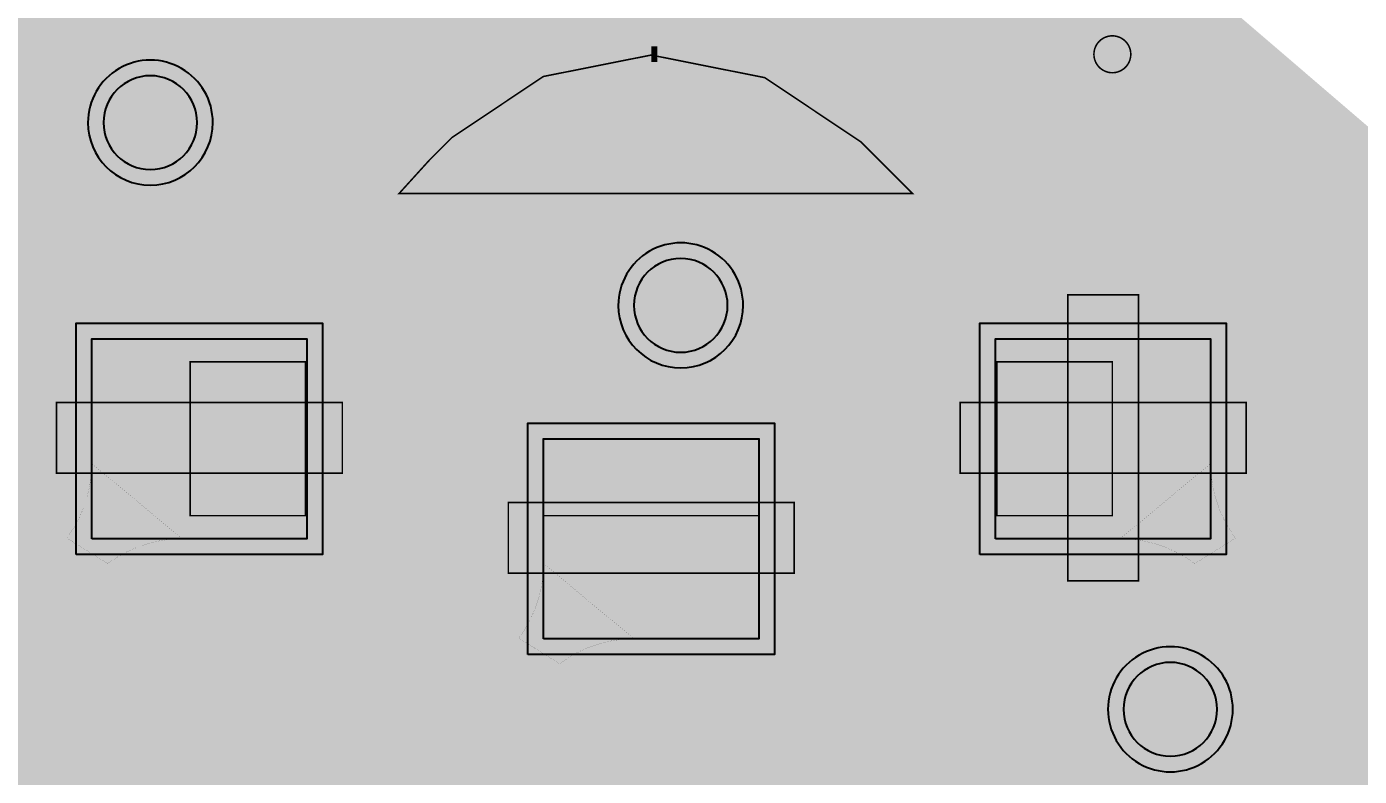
# Model space of a CAD drawing. Header units: millimetres. Extents: x -22.7 to 21.3, y -18 to 18.
# Drawn here: x 7.621 to 11.956, y 12.171 to 14.608 of the extents above; entities that cross this region are included whole.
import ezdxf

# ---------------------------------------------------------------- set-up
doc = ezdxf.new("R2010")
doc.units = ezdxf.units.MM
doc.header["$MEASUREMENT"] = 0
for name, color, linetype, true_color in [('Board-Outline-Layer', 7, 'Continuous', 0xff00ff), ('Bottom-Layer', 7, 'Continuous', 0x0000ff), ('Component-Marking-Layer', 7, 'Continuous', 0x66ffcc), ('Component-Shape-Layer', 7, 'Continuous', 0x00cccc), ('Document-Layer', 7, 'Continuous', 0xffffff), ('GND', 7, 'Continuous', 0x999966), ('Hole-Layer', 7, 'Continuous', 0x222222), ('Multi-Layer', 7, 'Continuous', 0xc0c0c0), ('Pin-Soldering-Layer', 7, 'Continuous', 0xcc9999), ('POWER', 7, 'Continuous', 0x008000), ('Top-Layer', 7, 'Continuous', 0xff0000), ('Top-Paste-Mask-Layer', 7, 'Continuous', 0x808080), ('Top-Silkscreen-Layer', 7, 'Continuous', 0xffcc00), ('Top-Solder-Mask-Layer', 7, 'Continuous', 0x800080)]:
    doc.layers.add(name, color=color, linetype=linetype, true_color=true_color)

msp = doc.modelspace()

# ---------------------------------------------------------------- hatches: boundary and pattern name
at = {"layer": 'Bottom-Layer'}
msp.add_hatch(color=256, dxfattribs=at).paths.add_polyline_path([(-11.40995105306435, 14.741389382778767), (-4.669621953399436, 14.741389382778767), (-4.88588141767786, 14.572917203604474), (-5.028089129012882, 14.33854997491714), (-5.077651765303531, 14.068930657861317), (-5.077651765303531, 13.568930657861317), (-5.002572106111121, 13.239985178070414), (-4.792203575828539, 12.976191384803663), (-4.488212241878964, 12.829796874036102), (-4.150807316160153, 12.829796874036102), (-3.8468159822105776, 12.976191384803663), (-3.636447451927996, 13.239985178070414), (-3.561367792735586, 13.568930657861317), (-3.561367792735586, 14.068930657861317), (-3.610930429026235, 14.33854997491714), (-3.753138140361257, 14.572917203604474), (-3.9693976046396813, 14.741389382778767), (3.9704085266615223, 14.741389382778767), (3.7541490623830986, 14.572917203604474), (3.6119413510480785, 14.33854997491714), (3.562378714757429, 14.06893065786132), (3.562378714757429, 13.56893065786132), (3.6374583739498396, 13.239985178070416), (3.847826904232421, 12.976191384803665), (4.151818238181997, 12.829796874036104), (4.4892231639008084, 12.829796874036104), (4.793214497850384, 12.976191384803665), (5.003583028132965, 13.239985178070416), (5.078662687325376, 13.56893065786132), (5.078662687325376, 14.06893065786132), (5.029100051034726, 14.33854997491714), (4.886892339699706, 14.572917203604474), (4.6706328754212825, 14.741389382778767), (11.41082989482204, 14.741389382778769), (12.824057216774916, 13.530025194086043), (14.10943907066903, 12.183768104655863), (15.254160811501249, 10.716039656601751), (16.246810108615364, 9.141472403639806), (17.07749072120435, 7.475764031495968), (17.737921159118752, 5.7355208594543505), (18.221517245379957, 3.9380922832616467), (18.523457757289382, 2.1013978099130832), (18.640732491722982, 0.24374840870067693), (18.57217227542299, -1.6163360404311868), (18.318460621098527, -3.4603113812698982), (17.8821269131294, -5.26979405774159), (17.267521190808274, -7.026744389211288), (16.480770780520377, -8.713646417508444), (15.529719209217125, -10.313682532689262), (14.423848008187466, -11.810901136599343), (13.174182186705819, -13.190375672711523), (11.793180317939642, -14.438353436786494), (10.294610332907446, -15.542392684785371), (-10.293731491149808, -15.542392684785346), (-11.792301476181985, -14.43835343678648), (-13.173303344948177, -13.190375672711484), (-14.422969166429812, -11.810901136599314), (-15.528840367459473, -10.313682532689224), (-16.479891938762723, -8.713646417508407), (-17.26664234905062, -7.026744389211242), (-17.88124807137174, -5.2697940577415565), (-18.317581779340863, -3.4603113812698574), (-18.57129343366532, -1.616336040431153), (-18.63985364996531, 0.24374840870071246), (-18.5225789155317, 2.101397809913114), (-18.22063840362227, 3.9380922832616725), (-17.737042317361063, 5.735520859454379), (-17.07661187944666, 7.475764031495993), (-16.245931266857667, 9.141472403639831), (-15.253281969743547, 10.716039656601772), (-14.108560228911328, 12.183768104655883), (-12.82317837501721, 13.530025194086061)])
at = {"layer": 'Component-Marking-Layer'}
msp.add_hatch(color=256, dxfattribs=at).paths.add_polyline_path([(11.092616205232412, 14.518422656845315, 1), (11.212555245110492, 14.518422656845315, 1)])
msp.add_hatch(color=256, dxfattribs=at).paths.add_polyline_path([(11.092616205232412, 14.518422656845315, 1), (11.212555245110492, 14.518422656845315, 1)])
at = {"layer": 'Document-Layer'}
for points in [[(8.832468884937771, 14.065920751841505), (8.932468884937771, 14.175928371856747), (9.003792227584455, 14.247251714503431), (9.301404142397557, 14.446104723849567), (9.65245872491745, 14.515933451866905), (10.022018570942022, 14.44242177822994), (10.335313690627382, 14.233078486156975), (10.50247142494285, 14.065920751841505)], [(8.832468884937771, 14.065920751841505), (8.932468884937771, 14.175928371856747), (9.003792227584455, 14.247251714503431), (9.301404142397557, 14.446104723849567), (9.65245872491745, 14.515933451866905), (10.022018570942022, 14.44242177822994), (10.335313690627382, 14.233078486156975), (10.50247142494285, 14.065920751841505)], [(11.007602235204471, 13.736736093472189), (11.237574295148592, 13.736736093472189), (11.237574295148592, 12.806738633477268), (11.007602235204471, 12.806738633477268)], [(11.007602235204471, 13.736736093472189), (11.237574295148592, 13.736736093472189), (11.237574295148592, 12.806738633477268), (11.007602235204471, 12.806738633477268)], [(8.647835915671832, 13.38674879349759), (8.647835915671832, 13.156751333502669), (7.717838455676911, 13.156751333502669), (7.717838455676911, 13.38674879349759)], [(8.647835915671832, 13.38674879349759), (8.647835915671832, 13.156751333502669), (7.717838455676911, 13.156751333502669), (7.717838455676911, 13.38674879349759)], [(11.587637795275592, 13.38674879349759), (11.587637795275592, 13.156751333502669), (10.657640335280671, 13.156751333502669), (10.657640335280671, 13.38674879349759)], [(11.587637795275592, 13.38674879349759), (11.587637795275592, 13.156751333502669), (10.657640335280671, 13.156751333502669), (10.657640335280671, 13.38674879349759)], [(10.117736855473712, 13.06162814325629), (10.117736855473712, 12.831630683261368), (9.187739395478792, 12.831630683261368), (9.187739395478792, 13.06162814325629)], [(10.117736855473712, 13.06162814325629), (10.117736855473712, 12.831630683261368), (9.187739395478792, 12.831630683261368), (9.187739395478792, 13.06162814325629)]]:
    msp.add_hatch(color=256, dxfattribs=at).paths.add_polyline_path(points)
at = {"layer": 'GND'}
msp.add_hatch(color=256, dxfattribs=at).paths.add_polyline_path([(-11.40995105306435, 14.741389382778767), (-4.669621953399436, 14.741389382778767), (-4.88588141767786, 14.572917203604474), (-5.028089129012882, 14.33854997491714), (-5.077651765303531, 14.068930657861317), (-5.077651765303531, 13.568930657861317), (-5.002572106111121, 13.239985178070414), (-4.792203575828539, 12.976191384803663), (-4.488212241878964, 12.829796874036102), (-4.150807316160153, 12.829796874036102), (-3.8468159822105776, 12.976191384803663), (-3.636447451927996, 13.239985178070414), (-3.561367792735586, 13.568930657861317), (-3.561367792735586, 14.068930657861317), (-3.610930429026235, 14.33854997491714), (-3.753138140361257, 14.572917203604474), (-3.9693976046396813, 14.741389382778767), (3.9704085266615223, 14.741389382778767), (3.7541490623830986, 14.572917203604474), (3.6119413510480785, 14.33854997491714), (3.562378714757429, 14.06893065786132), (3.562378714757429, 13.56893065786132), (3.6374583739498396, 13.239985178070416), (3.847826904232421, 12.976191384803665), (4.151818238181997, 12.829796874036104), (4.4892231639008084, 12.829796874036104), (4.793214497850384, 12.976191384803665), (5.003583028132965, 13.239985178070416), (5.078662687325376, 13.56893065786132), (5.078662687325376, 14.06893065786132), (5.029100051034726, 14.33854997491714), (4.886892339699706, 14.572917203604474), (4.6706328754212825, 14.741389382778767), (11.41082989482204, 14.741389382778769), (12.824057216774916, 13.530025194086043), (14.10943907066903, 12.183768104655863), (15.254160811501249, 10.716039656601751), (16.246810108615364, 9.141472403639806), (17.07749072120435, 7.475764031495968), (17.737921159118752, 5.7355208594543505), (18.221517245379957, 3.9380922832616467), (18.523457757289382, 2.1013978099130832), (18.640732491722982, 0.24374840870067693), (18.57217227542299, -1.6163360404311868), (18.318460621098527, -3.4603113812698982), (17.8821269131294, -5.26979405774159), (17.267521190808274, -7.026744389211288), (16.480770780520377, -8.713646417508444), (15.529719209217125, -10.313682532689262), (14.423848008187466, -11.810901136599343), (13.174182186705819, -13.190375672711523), (11.793180317939642, -14.438353436786494), (10.294610332907446, -15.542392684785371), (-10.293731491149808, -15.542392684785346), (-11.792301476181985, -14.43835343678648), (-13.173303344948177, -13.190375672711484), (-14.422969166429812, -11.810901136599314), (-15.528840367459473, -10.313682532689224), (-16.479891938762723, -8.713646417508407), (-17.26664234905062, -7.026744389211242), (-17.88124807137174, -5.2697940577415565), (-18.317581779340863, -3.4603113812698574), (-18.57129343366532, -1.616336040431153), (-18.63985364996531, 0.24374840870071246), (-18.5225789155317, 2.101397809913114), (-18.22063840362227, 3.9380922832616725), (-17.737042317361063, 5.735520859454379), (-17.07661187944666, 7.475764031495993), (-16.245931266857667, 9.141472403639831), (-15.253281969743547, 10.716039656601772), (-14.108560228911328, 12.183768104655883), (-12.82317837501721, 13.530025194086061)])
at = {"layer": 'Pin-Soldering-Layer'}
for points in [[(8.152433324866651, 13.018473456946916), (8.152433324866651, 13.518498856997715), (8.52743967487935, 13.518498856997715), (8.52743967487935, 13.018473456946916)], [(8.152433324866651, 13.018473456946916), (8.152433324866651, 13.518498856997715), (8.52743967487935, 13.518498856997715), (8.52743967487935, 13.018473456946916)], [(10.777477774955551, 13.018473456946916), (10.777477774955551, 13.518498856997715), (11.15248412496825, 13.518498856997715), (11.15248412496825, 13.018473456946916)], [(10.777477774955551, 13.018473456946916), (10.777477774955551, 13.518498856997715), (11.15248412496825, 13.518498856997715), (11.15248412496825, 13.018473456946916)], [(9.30244602489205, 13.268460756921515), (10.00247142494285, 13.268460756921515), (10.00247142494285, 13.018473456946916), (9.30244602489205, 13.018473456946916)], [(9.30244602489205, 13.268460756921515), (10.00247142494285, 13.268460756921515), (10.00247142494285, 13.018473456946916), (9.30244602489205, 13.018473456946916)]]:
    msp.add_hatch(color=256, dxfattribs=at).paths.add_polyline_path(points)
at = {"layer": 'POWER'}
msp.add_hatch(color=256, dxfattribs=at).paths.add_polyline_path([(-11.40995105306435, 14.741389382778767), (-4.669621953399436, 14.741389382778767), (-4.88588141767786, 14.572917203604474), (-5.028089129012882, 14.33854997491714), (-5.077651765303531, 14.068930657861317), (-5.077651765303531, 13.568930657861317), (-5.002572106111121, 13.239985178070414), (-4.792203575828539, 12.976191384803663), (-4.488212241878964, 12.829796874036102), (-4.150807316160153, 12.829796874036102), (-3.8468159822105776, 12.976191384803663), (-3.636447451927996, 13.239985178070414), (-3.561367792735586, 13.568930657861317), (-3.561367792735586, 14.068930657861317), (-3.610930429026235, 14.33854997491714), (-3.753138140361257, 14.572917203604474), (-3.9693976046396813, 14.741389382778767), (3.9704085266615223, 14.741389382778767), (3.7541490623830986, 14.572917203604474), (3.6119413510480785, 14.33854997491714), (3.562378714757429, 14.06893065786132), (3.562378714757429, 13.56893065786132), (3.6374583739498396, 13.239985178070416), (3.847826904232421, 12.976191384803665), (4.151818238181997, 12.829796874036104), (4.4892231639008084, 12.829796874036104), (4.793214497850384, 12.976191384803665), (5.003583028132965, 13.239985178070416), (5.078662687325376, 13.56893065786132), (5.078662687325376, 14.06893065786132), (5.029100051034726, 14.33854997491714), (4.886892339699706, 14.572917203604474), (4.6706328754212825, 14.741389382778767), (11.41082989482204, 14.741389382778769), (12.824057216774916, 13.530025194086043), (14.10943907066903, 12.183768104655863), (15.254160811501249, 10.716039656601751), (16.246810108615364, 9.141472403639806), (17.07749072120435, 7.475764031495968), (17.737921159118752, 5.7355208594543505), (18.221517245379957, 3.9380922832616467), (18.523457757289382, 2.1013978099130832), (18.640732491722982, 0.24374840870067693), (18.57217227542299, -1.6163360404311868), (18.318460621098527, -3.4603113812698982), (17.8821269131294, -5.26979405774159), (17.267521190808274, -7.026744389211288), (16.480770780520377, -8.713646417508444), (15.529719209217125, -10.313682532689262), (14.423848008187466, -11.810901136599343), (13.174182186705819, -13.190375672711523), (11.793180317939642, -14.438353436786494), (10.294610332907446, -15.542392684785371), (-10.293731491149808, -15.542392684785346), (-11.792301476181985, -14.43835343678648), (-13.173303344948177, -13.190375672711484), (-14.422969166429812, -11.810901136599314), (-15.528840367459473, -10.313682532689224), (-16.479891938762723, -8.713646417508407), (-17.26664234905062, -7.026744389211242), (-17.88124807137174, -5.2697940577415565), (-18.317581779340863, -3.4603113812698574), (-18.57129343366532, -1.616336040431153), (-18.63985364996531, 0.24374840870071246), (-18.5225789155317, 2.101397809913114), (-18.22063840362227, 3.9380922832616725), (-17.737042317361063, 5.735520859454379), (-17.07661187944666, 7.475764031495993), (-16.245931266857667, 9.141472403639831), (-15.253281969743547, 10.716039656601772), (-14.108560228911328, 12.183768104655883), (-12.82317837501721, 13.530025194086061)])
at = {"layer": 'Top-Layer'}
for points in [[(-11.40995105306435, 14.741389382778767), (-4.669621953399436, 14.741389382778767), (-4.88588141767786, 14.572917203604474), (-5.028089129012882, 14.33854997491714), (-5.077651765303531, 14.068930657861317), (-5.077651765303531, 13.568930657861317), (-5.002572106111121, 13.239985178070414), (-4.792203575828539, 12.976191384803663), (-4.488212241878964, 12.829796874036102), (-4.150807316160153, 12.829796874036102), (-3.8468159822105776, 12.976191384803663), (-3.636447451927996, 13.239985178070414), (-3.561367792735586, 13.568930657861317), (-3.561367792735586, 14.068930657861317), (-3.610930429026235, 14.33854997491714), (-3.753138140361257, 14.572917203604474), (-3.9693976046396813, 14.741389382778767), (3.9704085266615223, 14.741389382778767), (3.7541490623830986, 14.572917203604474), (3.6119413510480785, 14.33854997491714), (3.562378714757429, 14.06893065786132), (3.562378714757429, 13.56893065786132), (3.6374583739498396, 13.239985178070416), (3.847826904232421, 12.976191384803665), (4.151818238181997, 12.829796874036104), (4.4892231639008084, 12.829796874036104), (4.793214497850384, 12.976191384803665), (5.003583028132965, 13.239985178070416), (5.078662687325376, 13.56893065786132), (5.078662687325376, 14.06893065786132), (5.029100051034726, 14.33854997491714), (4.886892339699706, 14.572917203604474), (4.6706328754212825, 14.741389382778767), (11.41082989482204, 14.741389382778769), (12.824057216774916, 13.530025194086043), (14.10943907066903, 12.183768104655863), (15.254160811501249, 10.716039656601751), (16.246810108615364, 9.141472403639806), (17.07749072120435, 7.475764031495968), (17.737921159118752, 5.7355208594543505), (18.221517245379957, 3.9380922832616467), (18.523457757289382, 2.1013978099130832), (18.640732491722982, 0.24374840870067693), (18.57217227542299, -1.6163360404311868), (18.318460621098527, -3.4603113812698982), (17.8821269131294, -5.26979405774159), (17.267521190808274, -7.026744389211288), (16.480770780520377, -8.713646417508444), (15.529719209217125, -10.313682532689262), (14.423848008187466, -11.810901136599343), (13.174182186705819, -13.190375672711523), (11.793180317939642, -14.438353436786494), (10.294610332907446, -15.542392684785371), (-10.293731491149808, -15.542392684785346), (-11.792301476181985, -14.43835343678648), (-13.173303344948177, -13.190375672711484), (-14.422969166429812, -11.810901136599314), (-15.528840367459473, -10.313682532689224), (-16.479891938762723, -8.713646417508407), (-17.26664234905062, -7.026744389211242), (-17.88124807137174, -5.2697940577415565), (-18.317581779340863, -3.4603113812698574), (-18.57129343366532, -1.616336040431153), (-18.63985364996531, 0.24374840870071246), (-18.5225789155317, 2.101397809913114), (-18.22063840362227, 3.9380922832616725), (-17.737042317361063, 5.735520859454379), (-17.07661187944666, 7.475764031495993), (-16.245931266857667, 9.141472403639831), (-15.253281969743547, 10.716039656601772), (-14.108560228911328, 12.183768104655883), (-12.82317837501721, 13.530025194086061)], [(-4.627773733095372, -3.716268732537465), (-6.531589603314007, -3.716268732537465), (-6.542098502986932, -3.715721724864249), (-6.546224396847173, -3.7150871152585356), (-6.6003784398148655, -3.7030171986298708), (-6.86628207697585, -3.706792459768005), (-7.100609638482716, -3.8325286549162083), (-7.2507708123850465, -4.052006714649693), (-7.283064812793286, -4.315969011938025), (-9.903470868260607, -4.315969011938025), (-12.369613388496278, -1.8498264917023546), (-12.485959816132532, -1.5597593828550735), (-12.739386985683028, -1.3768657290768127), (-13.051337924697018, -1.3578386297963307), (-13.325114550780361, -1.5085760766008978), (-13.475851997584927, -1.7823527026842418), (-13.456824898304443, -2.0943036416982306), (-13.273931244526182, -2.3477308112487254), (-12.983864135678898, -2.46407723888498), (-10.390506120352807, -5.057435254211075), (-10.249595801205057, -5.151588519327992), (-10.083380746761494, -5.1846507493015), (-1.2187630175260349, -5.1846507493015), (-0.9952409209857922, -5.295891309522311), (-0.7455898822669412, -5.2992001985480055), (-0.5191980447282535, -5.193922823125542), (-0.360852213924376, -5.000886070803567), (-0.30187774156278896, -4.758278153600401), (-0.3539414715326625, -4.514093883219179), (-0.10669611273279078, -4.76133924201905), (0.03421420641495965, -4.855492507135969), (0.20042926085852175, -4.888554737109475), (1.78089652476927, -4.888554737109475), (1.832309531455509, -5.135198702068312), (1.9864211890726224, -5.334512875406894), (2.212186256409851, -5.446346131092993), (2.4641251696183577, -5.448170060491975), (2.6914857373852237, -5.3396172395619566), (2.8484669880170923, -5.142555245110492), (8.834470408940819, -5.142555245110492), (9.000685463384382, -5.109493015136984), (9.141595782532132, -5.0153397500200665), (9.54815674426412, -4.6087787882880775), (9.8382238531114, -4.492432360651822), (10.021117506889661, -4.239005191101327), (10.040144606170145, -3.9270542520873395), (9.889407159365579, -3.6532776260039963), (9.615630533282236, -3.5025401791994284), (9.303679594268246, -3.5215672784799104), (9.05025242471775, -3.704460932258172), (8.933905997081496, -3.9945280411054522), (8.654560530439932, -4.273873507747016), (6.182874064429259, -4.273873507747016), (8.276520852382271, -2.180226719794005), (8.37067411749919, -2.039316400646255), (8.403736347472696, -1.8731013462026933), (8.403736347472696, -1.298441667177122), (8.508594571724625, -1.098209255907209), (8.526020965931913, -0.8728548982809041), (9.46036764139472, -1.807201573743713), (9.601277960542468, -1.9013548388606303), (9.767493014986032, -1.9344170688341382), (12.526247420450437, -1.9344170688341382), (12.745176096488729, -2.1455966650465745), (13.042116347136218, -2.2115744991557227), (13.329875117070683, -2.1129769465789456), (13.523955386128513, -1.878756033313783), (13.567367737751969, -1.5776880098126993), (13.44736463916798, -1.2981780039478492), (13.52323800382687, -1.003333140054317), (13.434031227466932, -0.7122448162065123), (13.205985180348513, -0.510538937207607), (12.906181389010316, -0.4575488633418523), (12.622809481113856, -0.5688620388610968), (12.439225517420004, -0.8117348234696466), (10.052612443906021, -0.8117348234696466), (9.024663449326901, 0.2162141711094714), (9.024663449326901, 1.7165460429445978), (9.09436922042131, 1.6944644845421504), (9.16710693421387, 1.687000254000508), (10.39710439420879, 1.6870002540005076), (10.576174752349507, 1.7349820118526642), (10.707263352638066, 1.8660706121412232), (10.755245110490222, 2.04514097028194), (10.755245110490222, 3.4051358902717803), (10.707263352638066, 3.584206248412497), (10.576174752349507, 3.715294848701056), (10.39710439420879, 3.7632766065532133), (9.16710693421387, 3.7632766065532133), (8.949810392192235, 3.689823412801339), (8.821647111356045, 3.49959372980677), (7.798207415755399, 4.523033425407416), (7.6826221525416285, 4.605734136530511), (7.546528291605987, 4.646695358534897), (7.592237020192864, 4.918166874838552), (7.503378660112889, 5.17872447667955), (7.3013246606493585, 5.3657010884095335), (7.034671313677724, 5.4341267019037485), (6.7675517910896925, 5.367544176526765), (6.564211385330781, 5.181967369196121), (6.47355578366563, 4.922029619109751), (6.517388692481455, 4.650248920497841), (3.0488049762910823, 4.650248920497841), (0.726564168354369, 6.972489728434557), (0.8015540962104403, 7.2016814041881645), (0.7734634702703614, 7.441187625921339), (0.6474764063591557, 7.646807598787887), (0.4468437758943412, 7.780594224081206), (0.20859226517430862, 7.817857223882996), (-0.023308887461640282, 7.751719723773569), (-0.2405738791280424, 7.851418136349154), (-0.4796215392430784, 7.851675560939036), (-0.4796215392430784, 9.090608282535436), (2.1107531601874516, 11.680982981965965), (3.258182882035397, 11.680982981965965), (3.099212018296835, 11.400471344912075), (3.0422919219994986, 11.083109380149535), (3.0938682487518365, 10.764835289845008), (2.7578283359780533, 10.783523585732098), (2.4564879026952897, 10.633636899701843), (2.2686499481532523, 10.354371831686457), (2.2434356408243863, 10.018758491537259), (2.3874387292470907, 9.714562525250887), (2.6630012226057698, 9.521333677419817), (2.9980612647438205, 9.489602879405535), (3.304997901640661, 9.627667995603048), (3.50354468082062, 9.899423863722653), (3.5417799881799974, 10.23380409138468), (3.5620616954529556, 10.22306034263561), (3.582594924407741, 10.212805475704267), (3.567449726499894, 10.12643582356803), (3.562378714757429, 10.0388950977902), (3.562378714757429, 9.238895097790198), (3.6374583739498396, 8.909949617999295), (3.847826904232421, 8.646155824732542), (4.151818238181997, 8.499761313964983), (4.4892231639008084, 8.499761313964983), (4.793214497850384, 8.646155824732542), (5.003583028132965, 8.909949617999295), (5.078662687325376, 9.238895097790198), (5.078662687325376, 10.0388950977902), (5.014194612228364, 10.344829365738708), (4.8317543825526785, 10.59873381943692), (4.951803937902367, 10.96164447286092), (4.920425977618046, 11.342605706737396), (4.742614679559729, 11.680982981965965), (5.84235966471933, 11.680982981965965), (5.84235966471933, 9.575003810007619), (5.890341422571488, 9.395933451866902), (6.021430022860047, 9.264844851578344), (6.200500381000763, 9.216863093726186), (7.4005003810007635, 9.216863093726186), (7.57957073914148, 9.264844851578342), (7.7106593394300385, 9.395933451866902), (7.758641097282196, 9.575003810007619), (7.758641097282196, 11.680982981965965), (8.530896366794874, 11.680982981965965), (8.111951978411819, 11.191355878354956), (7.850258733948448, 10.602487686863522), (7.7676071512225375, 9.96341193468616), (7.870879413187445, 9.3273428023925), (8.151476306405154, 8.747244117111514), (8.586033255248926, 8.27141919199751), (9.138365829524416, 7.939488734608665), (9.762482728134938, 7.779091733336999), (10.4064153554546, 7.803584030521105), (11.016545111516006, 8.010926216090294), (11.542068073780495, 8.3838534439524), (11.939225308018207, 8.891313030954963), (12.174946561281422, 9.491050133282455), (12.22960393610648, 10.133126197721392), (12.098646254634591, 10.764077215480825), (11.792978023389558, 11.331365531556251), (11.338051443298196, 11.787754519016), (10.771747070924297, 12.095241850427168), (10.141219602759165, 12.228223853109585), (9.498971425930973, 12.175627460561907), (9.580583962286498, 12.25723999691743), (9.588587694605309, 12.259467686459327), (9.59686167189491, 12.260218440438628), (10.002458724917451, 12.260218440436883), (10.181529083058166, 12.30820019828904), (10.312617683346728, 12.439288798577598), (10.360599441198884, 12.618359156718315), (10.360599441198884, 13.268371856743716), (10.312617683346726, 13.44744221488443), (10.181529083058166, 13.578530815172991), (10.002458724917451, 13.626512573025147), (9.302458724917452, 13.626512573025147), (9.123388366776735, 13.578530815172991), (8.992299766488173, 13.44744221488443), (8.944318008636017, 13.268371856743716), (8.944318008637763, 12.862774803721173), (8.943567254658465, 12.854500826431568), (8.941339565116566, 12.846497094112754), (8.798966146017671, 12.704123675013859), (8.866980013634713, 12.815313720451254), (8.890698501397004, 12.943479806959616), (8.890698501397003, 13.593492506985017), (8.842716743544846, 13.772562865125732), (8.711628143256286, 13.903651465414292), (8.532557785115571, 13.951633223266448), (7.832557785115571, 13.951633223266448), (7.653487426974855, 13.903651465414292), (7.522398826686296, 13.772562865125732), (7.4744170688341365, 13.593492506985017), (7.474417068835883, 13.187895453962474), (7.473666314856584, 13.179621476672871), (7.471438625314685, 13.171617744354057), (7.128886159091188, 12.829065278130557), (4.978849377698756, 12.829065278130557), (4.9045786562498686, 12.82266815591869), (4.8324957044359875, 12.803665227330455), (1.8256337312674629, 12.803665227330455), (1.6594186768239005, 12.770602997356947), (1.5185083576761502, 12.67644973224003), (-1.4750882895171444, 9.682853085046736), (-1.569241554634062, 9.541942765898984), (-1.6023037846075696, 9.375727711455422), (-1.6023037846075692, 4.47307472483058), (-2.2878899151203953, 3.7874885943177534), (-2.382043180237313, 3.646578275170003), (-2.4151054102108205, 3.480363220726441), (-2.41510541021082, 3.0220840344618627), (-2.537674732133509, 2.7347304597985787), (-2.4877400940527474, 2.4263445854980543), (-2.2807533110020812, 2.192353587400495), (-1.9807645415290636, 2.1051638303276605), (-1.82378395219623, 2.1277129868611144), (-1.6793666161039678, 2.1932492586780894), (-1.45677508286682, 2.005720823952094), (-1.1701953407004344, 1.9548685292202528), (-0.8966727460676183, 2.054363728727457), (5.3770689868601, 2.054363728727457), (5.619284435698546, 1.9584753934668986), (5.878702266280541, 1.9822511304940202), (5.851563581592551, 1.9057260590693783), (5.8423596647193285, 1.8250546101092193), (5.8423596647193285, 1.2331953263906512), (5.250347980695961, 1.2331953263906512), (5.145771345525644, 1.2175870903720871), (5.0503098806197615, 1.1721228365766105), (4.954848415713878, 1.2175870903720871), (4.850271780543561, 1.2331953263906512), (4.1502717805435605, 1.2331953263906512), (4.045768355613252, 1.2176094332199332), (3.950360680721361, 1.1722083158348178), (3.8549530058294703, 1.2176094332199332), (3.7504495808991614, 1.2331953263906512), (3.0504495808991603, 1.2331953263906512), (2.9458729457288446, 1.2175870903720871), (2.8504114808229617, 1.172122836576611), (2.754950015917078, 1.2175870903720876), (2.6503733807467613, 1.233195326390652), (1.9503733807467611, 1.233195326390652), (1.8457967455764441, 1.217587090372088), (1.7503352806705612, 1.1721228365766114), (1.6548738157646774, 1.217587090372088), (1.5502971805943608, 1.233195326390652), (0.8502971805943612, 1.233195326390652), (0.7457937556640523, 1.217609433219934), (0.6503860807721612, 1.1722083158348187), (0.5549784058802706, 1.217609433219934), (0.45047498094996163, 1.233195326390652), (-0.24952501905003865, 1.233195326390652), (-0.3541016542203553, 1.2175870903720876), (-0.44956311912623864, 1.1721228365766114), (-0.5450245840321224, 1.217587090372088), (-0.649601219202439, 1.233195326390652), (-1.3496012192024391, 1.233195326390652), (-1.4541778543727557, 1.2175870903720876), (-1.5496393192786395, 1.1721228365766114), (-1.6451007841845229, 1.2175870903720876), (-1.7496774193548394, 1.233195326390652), (-2.44967741935484, 1.233195326390652), (-2.554254054525156, 1.217587090372088), (-2.64971551943104, 1.1721228365766114), (-2.7451769843369234, 1.217587090372088), (-2.84975361950724, 1.233195326390652), (-3.54975361950724, 1.233195326390652), (-3.7070853064395495, 1.1967866615831304), (-3.8324282448564904, 1.0949632930715767), (-3.8324282448564904, 5.787893145715225), (-3.306348147660763, 6.3139732429109525), (-3.147914340524092, 6.588388646508236), (-3.147914340524092, 6.905256260781579), (-3.306348147660763, 7.179671664378862), (-3.5807635512580465, 7.338105471515533), (-3.897631165531389, 7.338105471515533), (-4.172046569128672, 7.179671664378862), (-4.877418679872894, 6.474299553634641), (-5.010114217259894, 6.275706647701262), (-5.056710693421388, 6.041450342900686), (-5.056710693421388, -2.3156413512827037), (-5.017725544831717, -2.5306041186692214), (-4.90573575649687, -2.718186421890355), (-4.923212340212572, -3.0752516943547095), (-4.8273019729692965, -3.419638455473189)], [(11.194234427350294, 12.582360647158728), (12.014189553122034, 11.762405521386986), (12.1265924333019, 11.470804015506323), (12.377502488241829, 11.284497842676107), (12.689150619773772, 11.261232249684536), (12.964942077476909, 11.408218363187064), (13.119395819337365, 11.679898114603883), (13.104639199454025, 11.992064877527516), (12.925246004320265, 12.247963152715727), (12.63681881632911, 12.368277752545161), (11.833478824520215, 13.171617744354055), (11.831251134978316, 13.179621476672871), (11.830500380999016, 13.187895453962476), (11.830500381000762, 13.593492506985017), (11.782518623148606, 13.772562865125732), (11.651430022860046, 13.903651465414292), (11.47235966471933, 13.951633223266448), (10.77235966471933, 13.951633223266448), (10.593289306578615, 13.903651465414292), (10.462200706290055, 13.772562865125732), (10.414218948437897, 13.593492506985017), (10.414218948437899, 12.943479806959616), (10.462200706290055, 12.7644094488189), (10.593289306578615, 12.63332084853034), (10.77235966471933, 12.585339090678183), (11.177956717741873, 12.585339090679927), (11.18623069503148, 12.584588336700628)], [(7.832557785115571, 12.943479806959616), (7.832557785115571, 13.593492506985017), (8.532557785115571, 13.593492506985017), (8.532557785115571, 12.943479806959616)], [(10.77235966471933, 12.943479806959616), (10.77235966471933, 13.593492506985017), (11.47235966471933, 13.593492506985017), (11.47235966471933, 12.943479806959616)], [(9.302458724917452, 12.618359156718315), (9.302458724917452, 13.268371856743716), (10.002458724917451, 13.268371856743716), (10.002458724917451, 12.618359156718315)], [(8.11068302248461, 12.582360647158728), (8.118686754803424, 12.584588336700628), (8.12696073209303, 12.585339090679927), (8.532557785115571, 12.585339090678183), (8.660723871623931, 12.609057578440474), (8.771913917061328, 12.677071446057516), (8.644507190333252, 12.54966471932944), (8.077987094655322, 12.54966471932944)]]:
    msp.add_hatch(color=256, dxfattribs=at).paths.add_polyline_path(points)
at = {"layer": 'Top-Paste-Mask-Layer'}
for points in [[(7.832557785115571, 12.943479806959616), (7.832557785115571, 13.593492506985017), (8.532557785115571, 13.593492506985017), (8.532557785115571, 12.943479806959616)], [(10.77235966471933, 12.943479806959616), (10.77235966471933, 13.593492506985017), (11.47235966471933, 13.593492506985017), (11.47235966471933, 12.943479806959616)], [(9.302458724917452, 12.618359156718315), (9.302458724917452, 13.268371856743716), (10.002458724917451, 13.268371856743716), (10.002458724917451, 12.618359156718315)]]:
    msp.add_hatch(color=256, dxfattribs=at).paths.add_polyline_path(points)
at = {"layer": 'Top-Solder-Mask-Layer'}
for points in [[(7.781757683515367, 12.892679705359411), (7.781757683515367, 13.64429260858522), (8.583357886715774, 13.64429260858522), (8.583357886715774, 12.892679705359411)], [(10.721559563119127, 12.892679705359411), (10.721559563119127, 13.64429260858522), (11.523159766319534, 13.64429260858522), (11.523159766319534, 12.892679705359411)], [(9.251658623317248, 12.567559055118112), (9.251658623317248, 13.319171958343919), (10.053258826517654, 13.319171958343919), (10.053258826517654, 12.567559055118112)]]:
    msp.add_hatch(color=256, dxfattribs=at).paths.add_polyline_path(points)

# ---------------------------------------------------------------- linework, layer by layer
at = {"layer": 'Board-Outline-Layer', "const_width": 0.1}
msp.add_lwpolyline([(11.53259080518161, 15.099530099060207, -0.517), (10.401902463804921, -15.900533401066808)], format="xyb", dxfattribs=at)
at = {"layer": 'Bottom-Layer', "const_width": 0.05080010160020321}
msp.add_lwpolyline([(4.6706328754212825, 14.741389382778767), (11.41082989482204, 14.741389382778769), (12.824057216774916, 13.530025194086043), (14.10943907066903, 12.183768104655863), (15.254160811501249, 10.716039656601751), (16.246810108615364, 9.141472403639806), (17.07749072120435, 7.475764031495968), (17.737921159118752, 5.7355208594543505), (18.221517245379957, 3.9380922832616467), (18.523457757289382, 2.1013978099130832), (18.640732491722982, 0.24374840870067693), (18.57217227542299, -1.6163360404311868), (18.318460621098527, -3.4603113812698982), (17.8821269131294, -5.26979405774159)], dxfattribs=at)
at = {"layer": 'Component-Marking-Layer', "const_width": 0.005080010160020321}
msp.add_lwpolyline([(11.092616205232412, 14.518422656845315, 1), (11.212555245110492, 14.518422656845315, 1)], format="xyb", close=True, dxfattribs=at)
msp.add_lwpolyline([(11.092616205232412, 14.518422656845315, 1), (11.212555245110492, 14.518422656845315, 1)], format="xyb", close=True, dxfattribs=at)
at = {"layer": 'Component-Shape-Layer', "const_width": 0.05080010160020321}
msp.add_lwpolyline([(8.152458724917452, 13.018473456946916), (8.152458724917452, 13.518473456946916), (8.66246634493269, 13.518473456946916), (8.66246634493269, 13.528481076962157, -0.414), (9.652458724917453, 14.518473456946916), (9.672448564897131, 14.518473456946916, -0.414), (10.672448564897131, 13.518473456946914), (11.15245872491745, 13.518473456946916), (11.15245872491745, 13.018473456946916)], format="xyb", close=True, dxfattribs=at)
msp.add_lwpolyline([(8.152458724917452, 13.018473456946916), (8.152458724917452, 13.518473456946916), (8.66246634493269, 13.518473456946916), (8.66246634493269, 13.528481076962157, -0.414), (9.652458724917453, 14.518473456946916), (9.672448564897131, 14.518473456946916, -0.414), (10.672448564897131, 13.518473456946914), (11.15245872491745, 13.518473456946916), (11.15245872491745, 13.018473456946916)], format="xyb", close=True, dxfattribs=at)
at = {"layer": 'Document-Layer', "const_width": 0.1}
msp.add_lwpolyline([(-11.41472440944881, 13.916944373888757, -362.631), (-11.567508255016506, 13.790215900431805)], format="xyb", dxfattribs=at)
at = {"layer": 'Document-Layer', "const_width": 0.005080010160020321}
for points in [[(8.832468884937771, 14.065920751841505), (8.932468884937771, 14.175928371856747), (9.003792227584455, 14.247251714503431), (9.301404142397557, 14.446104723849567), (9.65245872491745, 14.515933451866905), (10.022018570942022, 14.44242177822994), (10.335313690627382, 14.233078486156975), (10.50247142494285, 14.065920751841505)], [(8.832468884937771, 14.065920751841505), (8.932468884937771, 14.175928371856747), (9.003792227584455, 14.247251714503431), (9.301404142397557, 14.446104723849567), (9.65245872491745, 14.515933451866905), (10.022018570942022, 14.44242177822994), (10.335313690627382, 14.233078486156975), (10.50247142494285, 14.065920751841505)], [(11.007602235204471, 13.736736093472189), (11.237574295148592, 13.736736093472189), (11.237574295148592, 12.806738633477268), (11.007602235204471, 12.806738633477268)], [(11.007602235204471, 13.736736093472189), (11.237574295148592, 13.736736093472189), (11.237574295148592, 12.806738633477268), (11.007602235204471, 12.806738633477268)], [(8.647835915671832, 13.38674879349759), (8.647835915671832, 13.156751333502669), (7.717838455676911, 13.156751333502669), (7.717838455676911, 13.38674879349759)], [(8.647835915671832, 13.38674879349759), (8.647835915671832, 13.156751333502669), (7.717838455676911, 13.156751333502669), (7.717838455676911, 13.38674879349759)], [(11.587637795275592, 13.38674879349759), (11.587637795275592, 13.156751333502669), (10.657640335280671, 13.156751333502669), (10.657640335280671, 13.38674879349759)], [(11.587637795275592, 13.38674879349759), (11.587637795275592, 13.156751333502669), (10.657640335280671, 13.156751333502669), (10.657640335280671, 13.38674879349759)], [(10.117736855473712, 13.06162814325629), (10.117736855473712, 12.831630683261368), (9.187739395478792, 12.831630683261368), (9.187739395478792, 13.06162814325629)], [(10.117736855473712, 13.06162814325629), (10.117736855473712, 12.831630683261368), (9.187739395478792, 12.831630683261368), (9.187739395478792, 13.06162814325629)]]:
    msp.add_lwpolyline(points, close=True, dxfattribs=at)
at = {"layer": 'GND', "const_width": 0.05080010160020321}
msp.add_lwpolyline([(4.6706328754212825, 14.741389382778767), (11.41082989482204, 14.741389382778769), (12.824057216774916, 13.530025194086043), (14.10943907066903, 12.183768104655863), (15.254160811501249, 10.716039656601751), (16.246810108615364, 9.141472403639806), (17.07749072120435, 7.475764031495968), (17.737921159118752, 5.7355208594543505), (18.221517245379957, 3.9380922832616467), (18.523457757289382, 2.1013978099130832), (18.640732491722982, 0.24374840870067693), (18.57217227542299, -1.6163360404311868), (18.318460621098527, -3.4603113812698982), (17.8821269131294, -5.26979405774159)], dxfattribs=at)
at = {"layer": 'Hole-Layer'}
for points in [[(7.870934721869443, 14.296207772415546, 1), (8.175735331470664, 14.296207772415546, 1)], [(9.596223012446025, 13.70215900431801, 1), (9.901023622047244, 13.70215900431801, 1)], [(11.188928117856237, 12.389072898145798, 1), (11.493728727457457, 12.389072898145798, 1)]]:
    msp.add_lwpolyline(points, format="xyb", close=True, dxfattribs=at)
at = {"layer": 'Multi-Layer'}
for points in [[(7.820134620269241, 14.296207772670307, 1), (8.226535433070866, 14.296207772139159), (8.226535433070866, 14.296207772160784, 1), (7.820134620269241, 14.29620777269193)], [(9.545422910845822, 13.70215900457277, 1), (9.951823723647447, 13.702159004041624), (9.951823723647447, 13.70215900406325, 1), (9.545422910845822, 13.702159004594396)], [(11.138128016256035, 12.389072898400558, 1), (11.54452882905766, 12.389072897869411), (11.54452882905766, 12.389072897891037, 1), (11.138128016256035, 12.389072898422185)]]:
    msp.add_lwpolyline(points, format="xyb", dxfattribs=at)
at = {"layer": 'Pin-Soldering-Layer', "const_width": 0.005080010160020321}
for points in [[(8.152433324866651, 13.018473456946916), (8.152433324866651, 13.518498856997715), (8.52743967487935, 13.518498856997715), (8.52743967487935, 13.018473456946916)], [(8.152433324866651, 13.018473456946916), (8.152433324866651, 13.518498856997715), (8.52743967487935, 13.518498856997715), (8.52743967487935, 13.018473456946916)], [(10.777477774955551, 13.018473456946916), (10.777477774955551, 13.518498856997715), (11.15248412496825, 13.518498856997715), (11.15248412496825, 13.018473456946916)], [(10.777477774955551, 13.018473456946916), (10.777477774955551, 13.518498856997715), (11.15248412496825, 13.518498856997715), (11.15248412496825, 13.018473456946916)], [(9.30244602489205, 13.268460756921515), (10.00247142494285, 13.268460756921515), (10.00247142494285, 13.018473456946916), (9.30244602489205, 13.018473456946916)], [(9.30244602489205, 13.268460756921515), (10.00247142494285, 13.268460756921515), (10.00247142494285, 13.018473456946916), (9.30244602489205, 13.018473456946916)]]:
    msp.add_lwpolyline(points, close=True, dxfattribs=at)
at = {"layer": 'POWER', "const_width": 0.05080010160020321}
msp.add_lwpolyline([(4.6706328754212825, 14.741389382778767), (11.41082989482204, 14.741389382778769), (12.824057216774916, 13.530025194086043), (14.10943907066903, 12.183768104655863), (15.254160811501249, 10.716039656601751), (16.246810108615364, 9.141472403639806), (17.07749072120435, 7.475764031495968), (17.737921159118752, 5.7355208594543505), (18.221517245379957, 3.9380922832616467), (18.523457757289382, 2.1013978099130832), (18.640732491722982, 0.24374840870067693), (18.57217227542299, -1.6163360404311868), (18.318460621098527, -3.4603113812698982), (17.8821269131294, -5.26979405774159)], dxfattribs=at)
at = {"layer": 'Top-Layer'}
for points, const_width in [([(4.6706328754212825, 14.741389382778767), (11.41082989482204, 14.741389382778769), (12.824057216774916, 13.530025194086043), (14.10943907066903, 12.183768104655863), (15.254160811501249, 10.716039656601751), (16.246810108615364, 9.141472403639806), (17.07749072120435, 7.475764031495968), (17.737921159118752, 5.7355208594543505), (18.221517245379957, 3.9380922832616467), (18.523457757289382, 2.1013978099130832), (18.640732491722982, 0.24374840870067693), (18.57217227542299, -1.6163360404311868), (18.318460621098527, -3.4603113812698982), (17.8821269131294, -5.26979405774159)], 0.05080010160020321), ([(10.771747070924297, 12.095241850427168), (10.141219602759165, 12.228223853109585), (9.498971425930973, 12.175627460561907), (9.580583962286498, 12.25723999691743), (9.588587694605309, 12.259467686459327), (9.59686167189491, 12.260218440438628), (10.002458724917451, 12.260218440436883), (10.181529083058166, 12.30820019828904), (10.312617683346728, 12.439288798577598), (10.360599441198884, 12.618359156718315), (10.360599441198884, 13.268371856743716), (10.312617683346726, 13.44744221488443), (10.181529083058166, 13.578530815172991), (10.002458724917451, 13.626512573025147), (9.302458724917452, 13.626512573025147), (9.123388366776735, 13.578530815172991), (8.992299766488173, 13.44744221488443), (8.944318008636017, 13.268371856743716), (8.944318008637763, 12.862774803721173), (8.943567254658465, 12.854500826431568), (8.941339565116566, 12.846497094112754), (8.798966146017671, 12.704123675013859), (8.866980013634713, 12.815313720451254), (8.890698501397004, 12.943479806959616), (8.890698501397003, 13.593492506985017), (8.842716743544846, 13.772562865125732), (8.711628143256286, 13.903651465414292), (8.532557785115571, 13.951633223266448), (7.832557785115571, 13.951633223266448), (7.653487426974855, 13.903651465414292), (7.522398826686296, 13.772562865125732)], 0.05080010160020321), ([(12.63681881632911, 12.368277752545161), (11.833478824520215, 13.171617744354055), (11.831251134978316, 13.179621476672871), (11.830500380999016, 13.187895453962476), (11.830500381000762, 13.593492506985017), (11.782518623148606, 13.772562865125732), (11.651430022860046, 13.903651465414292), (11.47235966471933, 13.951633223266448), (10.77235966471933, 13.951633223266448), (10.593289306578615, 13.903651465414292), (10.462200706290055, 13.772562865125732), (10.414218948437897, 13.593492506985017), (10.414218948437899, 12.943479806959616), (10.462200706290055, 12.7644094488189), (10.593289306578615, 12.63332084853034), (10.77235966471933, 12.585339090678183), (11.177956717741873, 12.585339090679927), (11.18623069503148, 12.584588336700628), (11.194234427350294, 12.582360647158728), (12.014189553122034, 11.762405521386986)], 0.05080010160020321), ([(8.182557785115574, 13.268486156972314), (7.308796037592076, 12.39472440944882)], 0.15240030480060962), ([(12.573464566929136, 11.817381254762509), (11.12235966471933, 13.268486156972314)], 0.15240030480060962), ([(9.652458724917452, 12.943365506731014), (8.824417068834139, 12.115323850647702)], 0.15240030480060962), ([(8.824417068834139, 12.115323850647702), (1.9308432816865637, 12.115323850647702)], 0.15240030480060962)]:
    msp.add_lwpolyline(points, dxfattribs=dict(at, const_width=const_width))
for points in [[(7.832557785115571, 12.943479806959616), (7.832557785115571, 13.593492506985017), (8.532557785115571, 13.593492506985017), (8.532557785115571, 12.943479806959616)], [(10.77235966471933, 12.943479806959616), (10.77235966471933, 13.593492506985017), (11.47235966471933, 13.593492506985017), (11.47235966471933, 12.943479806959616)], [(9.302458724917452, 12.618359156718315), (9.302458724917452, 13.268371856743716), (10.002458724917451, 13.268371856743716), (10.002458724917451, 12.618359156718315)]]:
    msp.add_lwpolyline(points, close=True, dxfattribs=at)
at = {"layer": 'Top-Layer', "const_width": 0.00025400050800101603}
for points in [[(7.884493268986538, 12.862656845313692), (7.751734823469648, 12.945427990855983, 0.162), (7.832557785115571, 13.187894335788673), (8.126959613919228, 12.943479806959614, 0.162)], [(11.553182626365254, 12.945427990855983), (11.420424180848364, 12.862656845313692, 0.162), (11.177957835915675, 12.943479806959614), (11.472359664719331, 13.187894335788673, 0.162)], [(9.35439420878842, 12.537536195072391), (9.221635763271529, 12.620307340614682, 0.162), (9.302458724917454, 12.862773685547372), (9.59686055372111, 12.618359156718315, 0.162)]]:
    msp.add_lwpolyline(points, format="xyb", close=True, dxfattribs=at)
at = {"layer": 'Top-Layer', "const_width": 0.05080010160020321}
msp.add_lwpolyline([(8.11068302248461, 12.582360647158728), (8.118686754803424, 12.584588336700628), (8.12696073209303, 12.585339090679927), (8.532557785115571, 12.585339090678183), (8.660723871623931, 12.609057578440474), (8.771913917061328, 12.677071446057516), (8.644507190333252, 12.54966471932944), (8.077987094655322, 12.54966471932944)], close=True, dxfattribs=at)
at = {"layer": 'Top-Paste-Mask-Layer'}
for points in [[(7.832557785115571, 12.943479806959616), (7.832557785115571, 13.593492506985017), (8.532557785115571, 13.593492506985017), (8.532557785115571, 12.943479806959616)], [(10.77235966471933, 12.943479806959616), (10.77235966471933, 13.593492506985017), (11.47235966471933, 13.593492506985017), (11.47235966471933, 12.943479806959616)], [(9.302458724917452, 12.618359156718315), (9.302458724917452, 13.268371856743716), (10.002458724917451, 13.268371856743716), (10.002458724917451, 12.618359156718315)]]:
    msp.add_lwpolyline(points, close=True, dxfattribs=at)
at = {"layer": 'Top-Silkscreen-Layer', "const_width": 0.25400050800101603}
msp.add_lwpolyline([(10.752458724917451, 13.528481076962157, 0.996), (8.53246888493777, 13.578493776987557)], format="xyb", dxfattribs=at)
msp.add_lwpolyline([(10.752458724917451, 13.528481076962157, 0.996), (8.53246888493777, 13.578493776987557)], format="xyb", dxfattribs=at)
for points in [[(8.798813817627638, 12.887485394970792), (8.921343662687326, 12.887485394970792)], [(8.798813817627638, 12.887485394970792), (8.921343662687326, 12.887485394970792)], [(10.383573787147576, 12.887485394970792), (10.506103632207266, 12.887485394970792)], [(10.383573787147576, 12.887485394970792), (10.506103632207266, 12.887485394970792)]]:
    msp.add_lwpolyline(points, dxfattribs=at)
at = {"layer": 'Top-Solder-Mask-Layer'}
for points in [[(7.781757683515367, 12.892679705359411), (7.781757683515367, 13.64429260858522), (8.583357886715774, 13.64429260858522), (8.583357886715774, 12.892679705359411)], [(10.721559563119127, 12.892679705359411), (10.721559563119127, 13.64429260858522), (11.523159766319534, 13.64429260858522), (11.523159766319534, 12.892679705359411)], [(9.251658623317248, 12.567559055118112), (9.251658623317248, 13.319171958343919), (10.053258826517654, 13.319171958343919), (10.053258826517654, 12.567559055118112)]]:
    msp.add_lwpolyline(points, close=True, dxfattribs=at)

doc.saveas('drawing.dxf')
